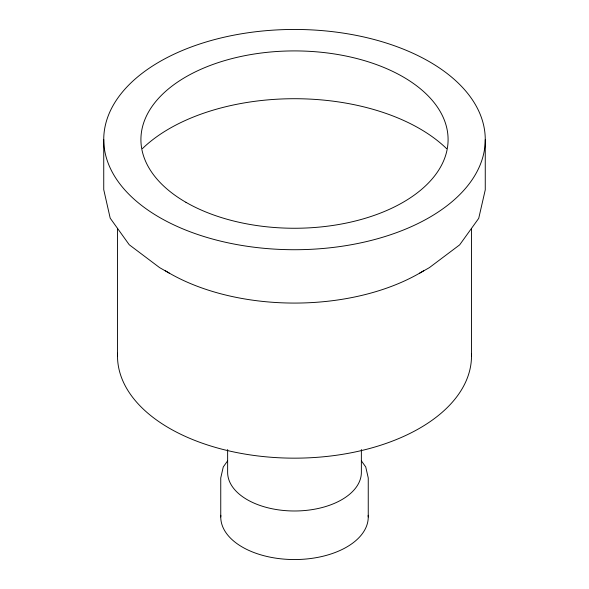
<?xml version="1.0" encoding="UTF-8"?>
<svg xmlns="http://www.w3.org/2000/svg" width="589" height="589" viewBox="0 0 589 589"><rect width="100%" height="100%" fill="white"/><g stroke="black" fill="none" stroke-linecap="round" stroke-linejoin="round"><path stroke-width="0.88" d="M220.75 516.973L220.75 477.959L223.268 466.937L227.472 461.069M227.634 449.547L227.634 472.385A66.866 38.602 0 0 0 294.5 510.987A66.866 38.602 0 0 0 361.366 472.385L361.366 449.547M368.25 516.973L368.25 477.959L365.732 466.937L361.528 461.069M419.655 273.149L429.388 267.627L459.663 244.862L478.724 218.342L485.262 189.849L485.262 139.689A190.762 110.136 0 0 0 199.273 44.153A190.762 110.136 0 0 0 198.964 234.915A190.762 110.136 0 0 0 485.262 139.689M169.345 273.149L159.612 267.627L129.249 244.766L110.195 218.166L103.738 189.643L103.738 139.483M471.494 228.517L471.494 356.073M117.505 228.326L117.505 355.874M471.436 353.415A176.994 102.184 0 0 1 294.331 458.161A176.994 102.184 0 0 1 117.572 353.223M423.741 270.704A176.994 102.184 0 0 1 165.244 270.697M142.45 148.59A176.994 102.184 0 0 1 446.631 148.671M368.191 515.272A73.75 42.577 0 0 1 294.5 559.55A73.75 42.577 0 0 1 220.809 515.272M185.947 202.314A153.589 88.674 0 0 0 442.876 162.498A153.589 88.674 0 0 0 254.676 53.945A153.589 88.674 0 0 0 185.947 202.314"/></g></svg>
